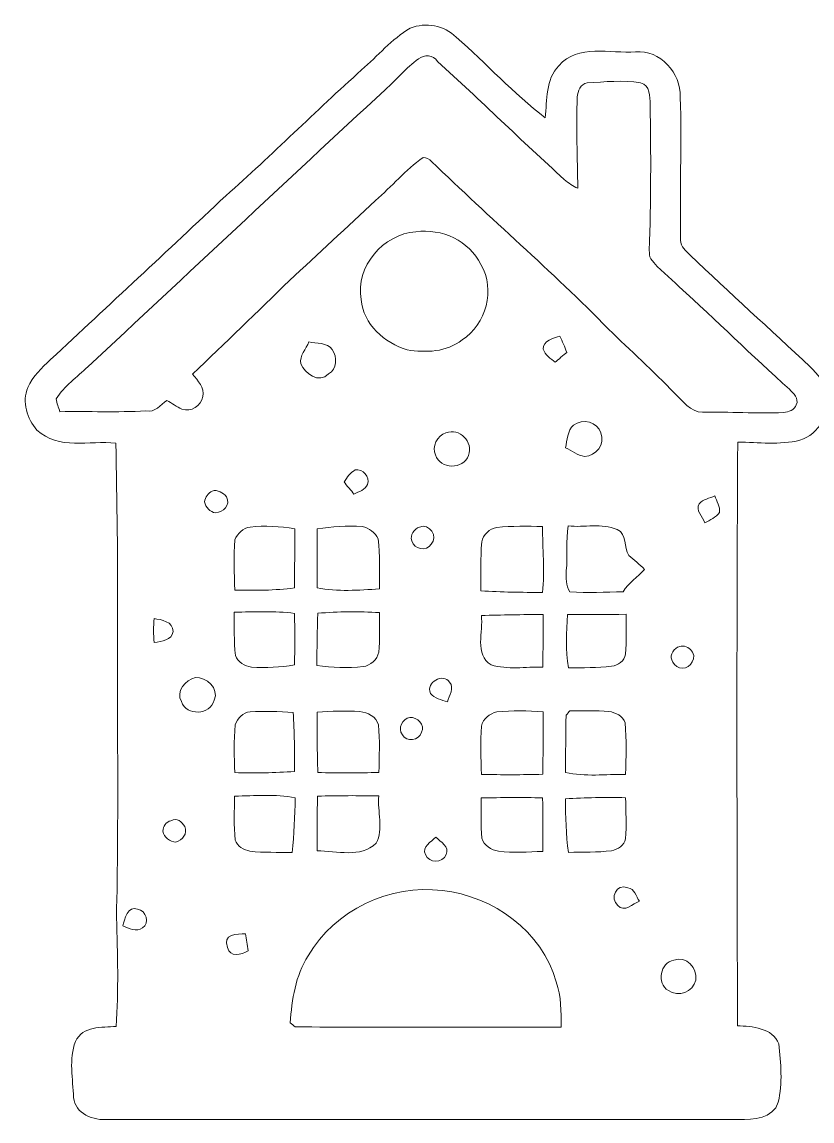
# Model space of a CAD drawing. Header units: centimetres. Extents: x -12.6 to 12.6, y -16.1 to 16.2.
# Drawn here: x -12.63 to 2.17, y -4.44 to 16.15 of the extents above; entities that cross this region are included whole.
import ezdxf

# ---------------------------------------------------------------- set-up
doc = ezdxf.new("R2010")
doc.units = ezdxf.units.CM
doc.header["$MEASUREMENT"] = 0
doc.layers.add('Layer 1', color=7, linetype='Continuous')

msp = doc.modelspace()

# ---------------------------------------------------------------- linework, layer by layer
at = {"layer": 'Layer 1', "color": 49, "lineweight": 9}
for points, knots in [([(-5.35979, 16.03448), (-5.06769, 16.15054), (-4.7195, 16.09234), (-4.49654, 15.86515), (-4.49654, 15.86515), (-3.93104, 15.37337), (-3.42657, 14.80928), (-2.82755, 14.35702), (-2.82755, 14.35702), (-2.79439, 14.68687), (-2.82508, 15.0721), (-2.57355, 15.33104), (-2.57355, 15.33104), (-2.22501, 15.74591), (-1.60482, 15.55188), (-1.1381, 15.59174), (-1.1381, 15.59174), (-0.67631, 15.63478), (-0.28155, 15.18852), (-0.29919, 14.74331), (-0.29919, 14.74331), (-0.27026, 13.84937), (-0.31225, 12.95438), (-0.29214, 12.06009), (-0.29214, 12.06009), (-0.29602, 11.93873), (-0.1916, 11.85971), (-0.11469, 11.7821), (-0.11469, 11.7821), (0.6258, 11.07548), (1.38639, 10.38967), (2.13463, 9.69118), (2.13463, 9.69118), (2.26904, 9.54901), (2.42215, 9.39309), (2.44472, 9.18953), (2.44472, 9.18953), (2.52445, 8.82335), (2.3015, 8.42646), (1.94202, 8.31323), (1.94202, 8.31323), (1.55925, 8.22116), (1.16626, 8.27478), (0.7782, 8.27901), (0.7782, 8.27901), (0.75386, 4.63375), (0.76338, 0.98815), (0.77326, -2.65676), (0.77326, -2.65676), (1.04137, -2.67228), (1.43472, -2.69344), (1.54514, -2.9993), (1.54514, -2.9993), (1.59065, -3.35702), (1.6164, -3.7359), (1.53738, -4.09115), (1.53738, -4.09115), (1.43966, -4.39912), (1.06818, -4.42452), (0.80184, -4.41218), (0.80184, -4.41218), (-3.13835, -4.41358), (-7.07852, -4.41112), (-11.0187, -4.41358), (-11.0187, -4.41358), (-11.28751, -4.44321), (-11.63888, -4.30493), (-11.66463, -4.0019), (-11.66463, -4.0019), (-11.67698, -3.65935), (-11.75883, -3.28223), (-11.629, -2.95415), (-11.629, -2.95415), (-11.49354, -2.65464), (-11.13653, -2.68992), (-10.86736, -2.67228), (-10.86736, -2.67228), (-10.82185, -1.99423), (-10.83702, -1.31407), (-10.86242, -0.63568), (-10.86242, -0.63568), (-10.81656, 1.23263), (-10.85183, 3.10235), (-10.8409, 4.97137), (-10.8409, 4.97137), (-10.83596, 6.0678), (-10.85289, 7.16424), (-10.87194, 8.26031), (-10.87194, 8.26031), (-11.36654, 8.31253), (-11.9518, 8.12344), (-12.3522, 8.50479), (-12.3522, 8.50479), (-12.54058, 8.71399), (-12.6316, 9.03255), (-12.52506, 9.30029), (-12.52506, 9.30029), (-12.43122, 9.5095), (-12.26153, 9.67072), (-12.09573, 9.82453), (-12.09573, 9.82453), (-11.00247, 10.84759), (-9.90321, 11.86465), (-8.8149, 12.89299), (-8.8149, 12.89299), (-7.94636, 13.65782), (-7.13215, 14.48155), (-6.26855, 15.25167), (-6.26855, 15.25167), (-5.9701, 15.51695), (-5.7041, 15.82564), (-5.35979, 16.03448), (-5.35979, 16.03448), (-5.35979, 16.03448), (-5.35979, 16.03448), (-5.35979, 16.03448)], [0, 0, 0, 0, 0.03333333, 0.03333333, 0.03333333, 0.03333333, 0.06666667, 0.06666667, 0.06666667, 0.06666667, 0.1, 0.1, 0.1, 0.1, 0.13333333, 0.13333333, 0.13333333, 0.13333333, 0.16666667, 0.16666667, 0.16666667, 0.16666667, 0.2, 0.2, 0.2, 0.2, 0.23333333, 0.23333333, 0.23333333, 0.23333333, 0.26666667, 0.26666667, 0.26666667, 0.26666667, 0.3, 0.3, 0.3, 0.3, 0.33333333, 0.33333333, 0.33333333, 0.33333333, 0.36666667, 0.36666667, 0.36666667, 0.36666667, 0.4, 0.4, 0.4, 0.4, 0.43333333, 0.43333333, 0.43333333, 0.43333333, 0.46666667, 0.46666667, 0.46666667, 0.46666667, 0.5, 0.5, 0.5, 0.5, 0.53333333, 0.53333333, 0.53333333, 0.53333333, 0.56666667, 0.56666667, 0.56666667, 0.56666667, 0.6, 0.6, 0.6, 0.6, 0.63333333, 0.63333333, 0.63333333, 0.63333333, 0.66666667, 0.66666667, 0.66666667, 0.66666667, 0.7, 0.7, 0.7, 0.7, 0.73333333, 0.73333333, 0.73333333, 0.73333333, 0.76666667, 0.76666667, 0.76666667, 0.76666667, 0.8, 0.8, 0.8, 0.8, 0.83333333, 0.83333333, 0.83333333, 0.83333333, 0.86666667, 0.86666667, 0.86666667, 0.86666667, 0.9, 0.9, 0.9, 0.9, 0.93333333, 0.93333333, 0.93333333, 0.93333333, 1, 1, 1, 1]), ([(-5.20492, 15.45804), (-5.43599, 15.29294), (-5.61626, 15.06893), (-5.82687, 14.88019), (-5.82687, 14.88019), (-7.692, 13.15934), (-9.53985, 11.41944), (-11.39723, 9.69048), (-11.39723, 9.69048), (-11.60043, 9.4975), (-11.83855, 9.32994), (-11.9899, 9.09005), (-11.9899, 9.09005), (-11.98178, 9.00574), (-11.94756, 8.92707), (-11.92005, 8.84768), (-11.92005, 8.84768), (-11.38418, 8.85686), (-10.84795, 8.83393), (-10.31244, 8.86145), (-10.31244, 8.86145), (-10.13958, 8.82581), (-10.03798, 8.97751), (-9.91486, 9.06042), (-9.91486, 9.06042), (-9.82277, 9.00432), (-9.73459, 8.94047), (-9.63616, 8.89567), (-9.63616, 8.89567), (-9.46118, 8.83393), (-9.27527, 8.95705), (-9.24563, 9.13027), (-9.24563, 9.13027), (-9.20612, 9.29713), (-9.33806, 9.4333), (-9.43437, 9.55148), (-9.43437, 9.55148), (-8.82795, 10.13604), (-8.2194, 10.71882), (-7.61898, 11.30937), (-7.61898, 11.30937), (-7.08311, 11.80855), (-6.54089, 12.30103), (-6.00784, 12.80304), (-6.00784, 12.80304), (-5.70939, 13.07044), (-5.44305, 13.37454), (-5.11849, 13.61195), (-5.11849, 13.61195), (-5.0557, 13.61619), (-5.00348, 13.57527), (-4.95798, 13.53681), (-4.95798, 13.53681), (-3.86648, 12.4753), (-2.70796, 11.484), (-1.64257, 10.39497), (-1.64257, 10.39497), (-1.23088, 9.99528), (-0.80402, 9.61145), (-0.40891, 9.19447), (-0.40891, 9.19447), (-0.25298, 9.05795), (-0.11398, 8.83993), (0.11745, 8.83675), (0.11745, 8.83675), (0.62263, 8.85228), (1.12816, 8.80676), (1.63298, 8.83393), (1.63298, 8.83393), (1.73141, 8.83781), (1.83971, 8.87874), (1.87499, 8.97962), (1.87499, 8.97962), (1.92932, 9.09252), (1.81643, 9.19447), (1.74587, 9.26714), (1.74587, 9.26714), (1.04772, 9.89756), (0.37533, 10.55514), (-0.3193, 11.18908), (-0.3193, 11.18908), (-0.49675, 11.3637), (-0.70206, 11.51187), (-0.84953, 11.71401), (-0.84953, 11.71401), (-0.88128, 11.76022), (-0.8774, 11.81843), (-0.87881, 11.87135), (-0.87881, 11.87135), (-0.84917, 12.78116), (-0.84706, 13.69204), (-0.86328, 14.6022), (-0.86328, 14.6022), (-0.86822, 14.74367), (-0.86364, 14.97121), (-1.04426, 15.01107), (-1.04426, 15.01107), (-1.37305, 15.06364), (-1.71313, 15.03083), (-2.04297, 15.0079), (-2.04297, 15.0079), (-2.16786, 14.98955), (-2.2236, 14.85585), (-2.22783, 14.74331), (-2.22783, 14.74331), (-2.25358, 14.17428), (-2.22571, 13.60419), (-2.21901, 13.03481), (-2.21901, 13.03481), (-2.30931, 13.07926), (-2.3975, 13.13006), (-2.47125, 13.1992), (-2.47125, 13.1992), (-3.27205, 13.92628), (-4.04675, 14.68228), (-4.84438, 15.41253), (-4.84438, 15.41253), (-4.92764, 15.54377), (-5.09237, 15.54094), (-5.20492, 15.45804), (-5.20492, 15.45804), (-5.20492, 15.45804), (-5.20492, 15.45804), (-5.20492, 15.45804)], [0, 0, 0, 0, 0.03125, 0.03125, 0.03125, 0.03125, 0.0625, 0.0625, 0.0625, 0.0625, 0.09375, 0.09375, 0.09375, 0.09375, 0.125, 0.125, 0.125, 0.125, 0.15625, 0.15625, 0.15625, 0.15625, 0.1875, 0.1875, 0.1875, 0.1875, 0.21875, 0.21875, 0.21875, 0.21875, 0.25, 0.25, 0.25, 0.25, 0.28125, 0.28125, 0.28125, 0.28125, 0.3125, 0.3125, 0.3125, 0.3125, 0.34375, 0.34375, 0.34375, 0.34375, 0.375, 0.375, 0.375, 0.375, 0.40625, 0.40625, 0.40625, 0.40625, 0.4375, 0.4375, 0.4375, 0.4375, 0.46875, 0.46875, 0.46875, 0.46875, 0.5, 0.5, 0.5, 0.5, 0.53125, 0.53125, 0.53125, 0.53125, 0.5625, 0.5625, 0.5625, 0.5625, 0.59375, 0.59375, 0.59375, 0.59375, 0.625, 0.625, 0.625, 0.625, 0.65625, 0.65625, 0.65625, 0.65625, 0.6875, 0.6875, 0.6875, 0.6875, 0.71875, 0.71875, 0.71875, 0.71875, 0.75, 0.75, 0.75, 0.75, 0.78125, 0.78125, 0.78125, 0.78125, 0.8125, 0.8125, 0.8125, 0.8125, 0.84375, 0.84375, 0.84375, 0.84375, 0.875, 0.875, 0.875, 0.875, 0.90625, 0.90625, 0.90625, 0.90625, 0.9375, 0.9375, 0.9375, 0.9375, 1, 1, 1, 1]), ([(-5.25149, 12.2206), (-5.8632, 12.17474), (-6.39096, 11.56831), (-6.27419, 10.94884), (-6.27419, 10.94884), (-6.24385, 10.48458), (-5.83463, 10.13392), (-5.41447, 10.00657), (-5.41447, 10.00657), (-5.06663, 9.95365), (-4.67364, 9.96), (-4.38648, 10.19424), (-4.38648, 10.19424), (-3.93598, 10.48705), (-3.75712, 11.1344), (-4.03264, 11.60394), (-4.03264, 11.60394), (-4.24712, 12.05021), (-4.771, 12.28692), (-5.25149, 12.2206), (-5.25149, 12.2206), (-5.25149, 12.2206), (-5.25149, 12.2206), (-5.25149, 12.2206)], [0, 0, 0, 0, 0.14285714, 0.14285714, 0.14285714, 0.14285714, 0.28571429, 0.28571429, 0.28571429, 0.28571429, 0.42857143, 0.42857143, 0.42857143, 0.42857143, 0.57142857, 0.57142857, 0.57142857, 0.57142857, 0.71428571, 0.71428571, 0.71428571, 0.71428571, 1, 1, 1, 1]), ([(-7.25526, 10.15932), (-7.30995, 10.02631), (-7.43518, 9.89862), (-7.40978, 9.7448), (-7.40978, 9.7448), (-7.33499, 9.55924), (-7.06371, 9.37086), (-6.88979, 9.55676), (-6.88979, 9.55676), (-6.72716, 9.63685), (-6.72151, 9.87991), (-6.82135, 10.01327), (-6.82135, 10.01327), (-6.91413, 10.15367), (-7.11874, 10.11734), (-7.25526, 10.15932), (-7.25526, 10.15932), (-7.25526, 10.15932), (-7.25526, 10.15932), (-7.25526, 10.15932)], [0, 0, 0, 0, 0.16666667, 0.16666667, 0.16666667, 0.16666667, 0.33333333, 0.33333333, 0.33333333, 0.33333333, 0.5, 0.5, 0.5, 0.5, 0.66666667, 0.66666667, 0.66666667, 0.66666667, 1, 1, 1, 1]), ([(-2.86636, 10.01891), (-2.83249, 9.90779), (-2.72736, 9.84429), (-2.64199, 9.77514), (-2.64199, 9.77514), (-2.58801, 9.82135), (-2.48006, 9.91343), (-2.42609, 9.95965), (-2.42609, 9.95965), (-2.46348, 10.06372), (-2.50758, 10.16496), (-2.55556, 10.26444), (-2.55556, 10.26444), (-2.6681, 10.22211), (-2.87694, 10.18401), (-2.86636, 10.01891), (-2.86636, 10.01891), (-2.86636, 10.01891), (-2.86636, 10.01891), (-2.86636, 10.01891)], [0, 0, 0, 0, 0.16666667, 0.16666667, 0.16666667, 0.16666667, 0.33333333, 0.33333333, 0.33333333, 0.33333333, 0.5, 0.5, 0.5, 0.5, 0.66666667, 0.66666667, 0.66666667, 0.66666667, 1, 1, 1, 1]), ([(-2.29697, 8.59721), (-2.42008, 8.49456), (-2.41268, 8.31112), (-2.45008, 8.17142), (-2.45008, 8.17142), (-2.33225, 8.11638), (-2.22324, 8.02889), (-2.09166, 8.00949), (-2.09166, 8.00949), (-1.88175, 8.02113), (-1.69619, 8.23421), (-1.78756, 8.4494), (-1.78756, 8.4494), (-1.84189, 8.66248), (-2.13434, 8.72174), (-2.29697, 8.59721), (-2.29697, 8.59721), (-2.29697, 8.59721), (-2.29697, 8.59721), (-2.29697, 8.59721)], [0, 0, 0, 0, 0.16666667, 0.16666667, 0.16666667, 0.16666667, 0.33333333, 0.33333333, 0.33333333, 0.33333333, 0.5, 0.5, 0.5, 0.5, 0.66666667, 0.66666667, 0.66666667, 0.66666667, 1, 1, 1, 1]), ([(-4.68881, 8.45187), (-4.84438, 8.40425), (-4.96856, 8.18941), (-4.88213, 8.03912), (-4.88213, 8.03912), (-4.80593, 7.75972), (-4.3579, 7.76537), (-4.26652, 8.02889), (-4.26652, 8.02889), (-4.17092, 8.28006), (-4.43163, 8.55524), (-4.68881, 8.45187), (-4.68881, 8.45187), (-4.68881, 8.45187), (-4.68881, 8.45187), (-4.68881, 8.45187)], [0, 0, 0, 0, 0.2, 0.2, 0.2, 0.2, 0.4, 0.4, 0.4, 0.4, 0.6, 0.6, 0.6, 0.6, 1, 1, 1, 1]), ([(-6.59839, 7.53042), (-6.55183, 7.47397), (-6.45869, 7.36109), (-6.41177, 7.30499), (-6.41177, 7.30499), (-6.3197, 7.3505), (-6.1987, 7.38014), (-6.15742, 7.48632), (-6.15742, 7.48632), (-6.1098, 7.62532), (-6.24597, 7.78265), (-6.39061, 7.7562), (-6.39061, 7.7562), (-6.48409, 7.70787), (-6.53807, 7.61226), (-6.59839, 7.53042), (-6.59839, 7.53042), (-6.59839, 7.53042), (-6.59839, 7.53042), (-6.59839, 7.53042)], [0, 0, 0, 0, 0.16666667, 0.16666667, 0.16666667, 0.16666667, 0.33333333, 0.33333333, 0.33333333, 0.33333333, 0.5, 0.5, 0.5, 0.5, 0.66666667, 0.66666667, 0.66666667, 0.66666667, 1, 1, 1, 1]), ([(-9.06606, 7.36109), (-9.14933, 7.32934), (-9.19484, 7.24114), (-9.21071, 7.15824), (-9.21071, 7.15824), (-9.19378, 7.05523), (-9.10523, 6.97056), (-9.00363, 6.9508), (-9.00363, 6.9508), (-8.86675, 6.97056), (-8.71893, 7.0905), (-8.79973, 7.25349), (-8.79973, 7.25349), (-8.86146, 7.33004), (-8.96553, 7.3946), (-9.06606, 7.36109), (-9.06606, 7.36109), (-9.06606, 7.36109), (-9.06606, 7.36109), (-9.06606, 7.36109)], [0, 0, 0, 0, 0.16666667, 0.16666667, 0.16666667, 0.16666667, 0.33333333, 0.33333333, 0.33333333, 0.33333333, 0.5, 0.5, 0.5, 0.5, 0.66666667, 0.66666667, 0.66666667, 0.66666667, 1, 1, 1, 1]), ([(0.05642, 7.12472), (-0.02685, 7.00231), (0.12909, 6.87954), (0.16084, 6.76489), (0.16084, 6.76489), (0.2575, 6.82063), (0.36827, 6.86614), (0.4353, 6.95962), (0.4353, 6.95962), (0.45576, 7.06934), (0.38133, 7.16988), (0.34569, 7.26901), (0.34569, 7.26901), (0.25891, 7.21574), (0.11991, 7.21856), (0.05642, 7.12472), (0.05642, 7.12472), (0.05642, 7.12472), (0.05642, 7.12472), (0.05642, 7.12472)], [0, 0, 0, 0, 0.16666667, 0.16666667, 0.16666667, 0.16666667, 0.33333333, 0.33333333, 0.33333333, 0.33333333, 0.5, 0.5, 0.5, 0.5, 0.66666667, 0.66666667, 0.66666667, 0.66666667, 1, 1, 1, 1]), ([(-8.3577, 6.68552), (-8.48716, 6.66823), (-8.59335, 6.56381), (-8.6445, 6.44845), (-8.6445, 6.44845), (-8.6706, 6.13518), (-8.65225, 5.8198), (-8.6438, 5.50547), (-8.6438, 5.50547), (-8.27021, 5.49807), (-7.89485, 5.49665), (-7.52373, 5.54675), (-7.52373, 5.54675), (-7.52302, 5.91611), (-7.52302, 6.28547), (-7.52267, 6.65482), (-7.52267, 6.65482), (-7.79819, 6.69998), (-8.08006, 6.71691), (-8.3577, 6.68552), (-8.3577, 6.68552), (-8.3577, 6.68552), (-8.3577, 6.68552), (-8.3577, 6.68552)], [0, 0, 0, 0, 0.14285714, 0.14285714, 0.14285714, 0.14285714, 0.28571429, 0.28571429, 0.28571429, 0.28571429, 0.42857143, 0.42857143, 0.42857143, 0.42857143, 0.57142857, 0.57142857, 0.57142857, 0.57142857, 0.71428571, 0.71428571, 0.71428571, 0.71428571, 1, 1, 1, 1]), ([(-7.10322, 6.65306), (-7.10322, 6.28547), (-7.10286, 5.91787), (-7.10357, 5.54992), (-7.10357, 5.54992), (-6.71975, 5.47126), (-6.32287, 5.50477), (-5.93446, 5.52629), (-5.93446, 5.52629), (-5.93835, 5.83956), (-5.9193, 6.15529), (-5.96163, 6.46609), (-5.96163, 6.46609), (-6.01066, 6.58533), (-6.13343, 6.66964), (-6.25796, 6.69504), (-6.25796, 6.69504), (-6.54018, 6.71585), (-6.82346, 6.69292), (-7.10322, 6.65306), (-7.10322, 6.65306), (-7.10322, 6.65306), (-7.10322, 6.65306), (-7.10322, 6.65306)], [0, 0, 0, 0, 0.14285714, 0.14285714, 0.14285714, 0.14285714, 0.28571429, 0.28571429, 0.28571429, 0.28571429, 0.42857143, 0.42857143, 0.42857143, 0.42857143, 0.57142857, 0.57142857, 0.57142857, 0.57142857, 0.71428571, 0.71428571, 0.71428571, 0.71428571, 1, 1, 1, 1]), ([(-5.1834, 6.68728), (-5.28112, 6.64671), (-5.37037, 6.53947), (-5.32839, 6.42869), (-5.32839, 6.42869), (-5.28853, 6.2703), (-5.05392, 6.21879), (-4.96644, 6.36555), (-4.96644, 6.36555), (-4.82321, 6.50454), (-5.0049, 6.76172), (-5.1834, 6.68728), (-5.1834, 6.68728), (-5.1834, 6.68728), (-5.1834, 6.68728), (-5.1834, 6.68728)], [0, 0, 0, 0, 0.2, 0.2, 0.2, 0.2, 0.4, 0.4, 0.4, 0.4, 0.6, 0.6, 0.6, 0.6, 1, 1, 1, 1]), ([(-3.7349, 6.67952), (-3.87071, 6.65482), (-3.99736, 6.54864), (-4.01712, 6.40717), (-4.01712, 6.40717), (-4.04569, 6.10308), (-4.03405, 5.79652), (-4.03511, 5.49136), (-4.03511, 5.49136), (-3.64988, 5.46702), (-3.26358, 5.46244), (-2.87729, 5.46067), (-2.87729, 5.46067), (-2.83955, 5.8706), (-2.87941, 6.2837), (-2.8787, 6.69434), (-2.8787, 6.69434), (-3.1641, 6.70351), (-3.45091, 6.70915), (-3.7349, 6.67952), (-3.7349, 6.67952), (-3.7349, 6.67952), (-3.7349, 6.67952), (-3.7349, 6.67952)], [0, 0, 0, 0, 0.14285714, 0.14285714, 0.14285714, 0.14285714, 0.28571429, 0.28571429, 0.28571429, 0.28571429, 0.42857143, 0.42857143, 0.42857143, 0.42857143, 0.57142857, 0.57142857, 0.57142857, 0.57142857, 0.71428571, 0.71428571, 0.71428571, 0.71428571, 1, 1, 1, 1]), ([(-2.40175, 6.70739), (-2.44338, 6.42975), (-2.40386, 6.14718), (-2.4342, 5.86813), (-2.4342, 5.86813), (-2.43315, 5.7369), (-2.45325, 5.58661), (-2.36788, 5.47514), (-2.36788, 5.47514), (-2.03803, 5.43562), (-1.70254, 5.47372), (-1.37093, 5.47443), (-1.37093, 5.47443), (-1.2651, 5.63918), (-1.1, 5.74819), (-0.96912, 5.89036), (-0.96912, 5.89036), (-1.05766, 5.98878), (-1.16526, 6.06604), (-1.26191, 6.15459), (-1.26191, 6.15459), (-1.36211, 6.30487), (-1.28909, 6.55534), (-1.48276, 6.6393), (-1.48276, 6.6393), (-1.76781, 6.76771), (-2.10083, 6.67387), (-2.40175, 6.70739), (-2.40175, 6.70739), (-2.40175, 6.70739), (-2.40175, 6.70739), (-2.40175, 6.70739)], [0, 0, 0, 0, 0.11111111, 0.11111111, 0.11111111, 0.11111111, 0.22222222, 0.22222222, 0.22222222, 0.22222222, 0.33333333, 0.33333333, 0.33333333, 0.33333333, 0.44444444, 0.44444444, 0.44444444, 0.44444444, 0.55555556, 0.55555556, 0.55555556, 0.55555556, 0.66666667, 0.66666667, 0.66666667, 0.66666667, 0.77777778, 0.77777778, 0.77777778, 0.77777778, 1, 1, 1, 1]), ([(-10.15757, 4.96996), (-10.17027, 4.82144), (-10.16886, 4.67185), (-10.15474, 4.52334), (-10.15474, 4.52334), (-10.02104, 4.54732), (-9.82031, 4.55968), (-9.79985, 4.73183), (-9.79985, 4.73183), (-9.79844, 4.91174), (-10.02245, 4.95585), (-10.15757, 4.96996), (-10.15757, 4.96996), (-10.15757, 4.96996), (-10.15757, 4.96996), (-10.15757, 4.96996)], [0, 0, 0, 0, 0.2, 0.2, 0.2, 0.2, 0.4, 0.4, 0.4, 0.4, 0.6, 0.6, 0.6, 0.6, 1, 1, 1, 1]), ([(-8.65685, 5.0899), (-8.65579, 4.82038), (-8.66214, 4.55015), (-8.63391, 4.28134), (-8.63391, 4.28134), (-8.58735, 4.15751), (-8.45823, 4.07955), (-8.33124, 4.06191), (-8.33124, 4.06191), (-8.06171, 4.03968), (-7.79008, 4.06191), (-7.52338, 4.10318), (-7.52338, 4.10318), (-7.52267, 4.42562), (-7.52232, 4.74735), (-7.52373, 5.06944), (-7.52373, 5.06944), (-7.89979, 5.11283), (-8.27938, 5.10296), (-8.65685, 5.0899), (-8.65685, 5.0899), (-8.65685, 5.0899), (-8.65685, 5.0899), (-8.65685, 5.0899)], [0, 0, 0, 0, 0.14285714, 0.14285714, 0.14285714, 0.14285714, 0.28571429, 0.28571429, 0.28571429, 0.28571429, 0.42857143, 0.42857143, 0.42857143, 0.42857143, 0.57142857, 0.57142857, 0.57142857, 0.57142857, 0.71428571, 0.71428571, 0.71428571, 0.71428571, 1, 1, 1, 1]), ([(-7.09016, 5.07085), (-7.10216, 4.74559), (-7.10533, 4.41998), (-7.10639, 4.09401), (-7.10639, 4.09401), (-6.82064, 4.05097), (-6.52819, 4.03651), (-6.24103, 4.07179), (-6.24103, 4.07179), (-6.10203, 4.08978), (-5.97821, 4.20371), (-5.94575, 4.33919), (-5.94575, 4.33919), (-5.92635, 4.58683), (-5.93482, 4.83589), (-5.93341, 5.08391), (-5.93341, 5.08391), (-6.31899, 5.10684), (-6.70564, 5.10225), (-7.09016, 5.07085), (-7.09016, 5.07085), (-7.09016, 5.07085), (-7.09016, 5.07085), (-7.09016, 5.07085)], [0, 0, 0, 0, 0.14285714, 0.14285714, 0.14285714, 0.14285714, 0.28571429, 0.28571429, 0.28571429, 0.28571429, 0.42857143, 0.42857143, 0.42857143, 0.42857143, 0.57142857, 0.57142857, 0.57142857, 0.57142857, 0.71428571, 0.71428571, 0.71428571, 0.71428571, 1, 1, 1, 1]), ([(-4.02594, 5.03028), (-3.98607, 4.72865), (-4.16176, 4.30074), (-3.84426, 4.10212), (-3.84426, 4.10212), (-3.52993, 4.01181), (-3.19797, 4.06755), (-2.87623, 4.06297), (-2.87623, 4.06297), (-2.86812, 4.39211), (-2.86812, 4.72159), (-2.87024, 5.05039), (-2.87024, 5.05039), (-3.25547, 5.04581), (-3.64106, 5.0391), (-4.02594, 5.03028), (-4.02594, 5.03028), (-4.02594, 5.03028), (-4.02594, 5.03028), (-4.02594, 5.03028)], [0, 0, 0, 0, 0.16666667, 0.16666667, 0.16666667, 0.16666667, 0.33333333, 0.33333333, 0.33333333, 0.33333333, 0.5, 0.5, 0.5, 0.5, 0.66666667, 0.66666667, 0.66666667, 0.66666667, 1, 1, 1, 1]), ([(-2.4095, 5.05004), (-2.43526, 4.71772), (-2.44796, 4.37835), (-2.39574, 4.04815), (-2.39574, 4.04815), (-2.12552, 4.05274), (-1.85424, 4.04639), (-1.58542, 4.07814), (-1.58542, 4.07814), (-1.46548, 4.09542), (-1.342, 4.17585), (-1.32436, 4.30391), (-1.32436, 4.30391), (-1.30496, 4.55333), (-1.31378, 4.80345), (-1.31308, 5.05286), (-1.31308, 5.05286), (-1.67855, 5.04545), (-2.04438, 5.04898), (-2.4095, 5.05004), (-2.4095, 5.05004), (-2.4095, 5.05004), (-2.4095, 5.05004), (-2.4095, 5.05004)], [0, 0, 0, 0, 0.14285714, 0.14285714, 0.14285714, 0.14285714, 0.28571429, 0.28571429, 0.28571429, 0.28571429, 0.42857143, 0.42857143, 0.42857143, 0.42857143, 0.57142857, 0.57142857, 0.57142857, 0.57142857, 0.71428571, 0.71428571, 0.71428571, 0.71428571, 1, 1, 1, 1]), ([(-0.34999, 4.43444), (-0.44877, 4.38258), (-0.50945, 4.25735), (-0.43748, 4.15786), (-0.43748, 4.15786), (-0.38068, 4.00687), (-0.13515, 4.00476), (-0.078, 4.15822), (-0.078, 4.15822), (0.03702, 4.31802), (-0.18031, 4.5244), (-0.34999, 4.43444), (-0.34999, 4.43444), (-0.34999, 4.43444), (-0.34999, 4.43444), (-0.34999, 4.43444)], [0, 0, 0, 0, 0.2, 0.2, 0.2, 0.2, 0.4, 0.4, 0.4, 0.4, 0.6, 0.6, 0.6, 0.6, 1, 1, 1, 1]), ([(-4.97985, 3.56978), (-4.904, 3.47101), (-4.771, 3.44949), (-4.66057, 3.41244), (-4.66057, 3.41244), (-4.62778, 3.52851), (-4.52618, 3.66891), (-4.62071, 3.7811), (-4.62071, 3.7811), (-4.73714, 3.95713), (-5.07404, 3.77863), (-4.97985, 3.56978), (-4.97985, 3.56978), (-4.97985, 3.56978), (-4.97985, 3.56978), (-4.97985, 3.56978)], [0, 0, 0, 0, 0.2, 0.2, 0.2, 0.2, 0.4, 0.4, 0.4, 0.4, 0.6, 0.6, 0.6, 0.6, 1, 1, 1, 1]), ([(-9.38357, 3.86823), (-9.56737, 3.82555), (-9.75752, 3.60682), (-9.64357, 3.41738), (-9.64357, 3.41738), (-9.55254, 3.13304), (-9.10558, 3.16867), (-9.02903, 3.44278), (-9.02903, 3.44278), (-8.93484, 3.66821), (-9.18073, 3.87564), (-9.38357, 3.86823), (-9.38357, 3.86823), (-9.38357, 3.86823), (-9.38357, 3.86823), (-9.38357, 3.86823)], [0, 0, 0, 0, 0.2, 0.2, 0.2, 0.2, 0.4, 0.4, 0.4, 0.4, 0.6, 0.6, 0.6, 0.6, 1, 1, 1, 1]), ([(-8.3577, 3.22512), (-8.48962, 3.21595), (-8.59476, 3.10094), (-8.63745, 2.98241), (-8.63745, 2.98241), (-8.66708, 2.68396), (-8.65225, 2.38374), (-8.64521, 2.08424), (-8.64521, 2.08424), (-8.27125, 2.07471), (-7.89697, 2.08212), (-7.52338, 2.10434), (-7.52338, 2.10434), (-7.52338, 2.47441), (-7.52796, 2.84482), (-7.5523, 3.21383), (-7.5523, 3.21383), (-7.82041, 3.22759), (-8.08958, 3.24135), (-8.3577, 3.22512), (-8.3577, 3.22512), (-8.3577, 3.22512), (-8.3577, 3.22512), (-8.3577, 3.22512)], [0, 0, 0, 0, 0.14285714, 0.14285714, 0.14285714, 0.14285714, 0.28571429, 0.28571429, 0.28571429, 0.28571429, 0.42857143, 0.42857143, 0.42857143, 0.42857143, 0.57142857, 0.57142857, 0.57142857, 0.57142857, 0.71428571, 0.71428571, 0.71428571, 0.71428571, 1, 1, 1, 1]), ([(-7.10216, 3.21771), (-7.10251, 2.84094), (-7.1011, 2.46382), (-7.09016, 2.08671), (-7.09016, 2.08671), (-6.70881, 2.07824), (-6.32711, 2.07894), (-5.9454, 2.08847), (-5.9454, 2.08847), (-5.93905, 2.38621), (-5.92423, 2.68537), (-5.95493, 2.9817), (-5.95493, 2.9817), (-5.99232, 3.13551), (-6.15636, 3.21348), (-6.30135, 3.229), (-6.30135, 3.229), (-6.56805, 3.25122), (-6.83581, 3.23429), (-7.10216, 3.21771), (-7.10216, 3.21771), (-7.10216, 3.21771), (-7.10216, 3.21771), (-7.10216, 3.21771)], [0, 0, 0, 0, 0.14285714, 0.14285714, 0.14285714, 0.14285714, 0.28571429, 0.28571429, 0.28571429, 0.28571429, 0.42857143, 0.42857143, 0.42857143, 0.42857143, 0.57142857, 0.57142857, 0.57142857, 0.57142857, 0.71428571, 0.71428571, 0.71428571, 0.71428571, 1, 1, 1, 1]), ([(-5.36614, 3.1207), (-5.49914, 3.08859), (-5.60285, 2.91362), (-5.50408, 2.79508), (-5.50408, 2.79508), (-5.42999, 2.65044), (-5.18834, 2.68502), (-5.14601, 2.84165), (-5.14601, 2.84165), (-5.06663, 2.98382), (-5.23067, 3.12422), (-5.36614, 3.1207), (-5.36614, 3.1207), (-5.36614, 3.1207), (-5.36614, 3.1207), (-5.36614, 3.1207)], [0, 0, 0, 0, 0.2, 0.2, 0.2, 0.2, 0.4, 0.4, 0.4, 0.4, 0.6, 0.6, 0.6, 0.6, 1, 1, 1, 1]), ([(-3.7349, 3.22335), (-3.86683, 3.19478), (-3.99913, 3.0953), (-4.02241, 2.9563), (-4.02241, 2.9563), (-4.04499, 2.65538), (-4.03193, 2.35305), (-4.02311, 2.05143), (-4.02311, 2.05143), (-3.64106, 2.04296), (-3.25865, 2.04367), (-2.87623, 2.05354), (-2.87623, 2.05354), (-2.86706, 2.44301), (-2.86741, 2.83248), (-2.86812, 3.22159), (-2.86812, 3.22159), (-3.15599, 3.24946), (-3.44738, 3.25299), (-3.7349, 3.22335), (-3.7349, 3.22335), (-3.7349, 3.22335), (-3.7349, 3.22335), (-3.7349, 3.22335)], [0, 0, 0, 0, 0.14285714, 0.14285714, 0.14285714, 0.14285714, 0.28571429, 0.28571429, 0.28571429, 0.28571429, 0.42857143, 0.42857143, 0.42857143, 0.42857143, 0.57142857, 0.57142857, 0.57142857, 0.57142857, 0.71428571, 0.71428571, 0.71428571, 0.71428571, 1, 1, 1, 1]), ([(-2.36576, 3.24382), (-2.39011, 3.217), (-2.41479, 3.18984), (-2.43879, 3.16268), (-2.43879, 3.16268), (-2.44514, 2.80355), (-2.4476, 2.44407), (-2.44936, 2.08459), (-2.44936, 2.08459), (-2.07931, 2.0098), (-1.6976, 2.05213), (-1.3226, 2.05249), (-1.3226, 2.05249), (-1.31484, 2.37422), (-1.30179, 2.69701), (-1.33248, 3.01769), (-1.33248, 3.01769), (-1.36952, 3.14821), (-1.51416, 3.21101), (-1.63693, 3.23253), (-1.63693, 3.23253), (-1.87964, 3.25158), (-2.12305, 3.24452), (-2.36576, 3.24382), (-2.36576, 3.24382), (-2.36576, 3.24382), (-2.36576, 3.24382), (-2.36576, 3.24382)], [0, 0, 0, 0, 0.125, 0.125, 0.125, 0.125, 0.25, 0.25, 0.25, 0.25, 0.375, 0.375, 0.375, 0.375, 0.5, 0.5, 0.5, 0.5, 0.625, 0.625, 0.625, 0.625, 0.75, 0.75, 0.75, 0.75, 1, 1, 1, 1]), ([(-8.64803, 1.64644), (-8.65579, 1.37162), (-8.6632, 1.0961), (-8.6371, 0.822), (-8.6371, 0.822), (-8.60499, 0.69994), (-8.47305, 0.63996), (-8.36052, 0.61209), (-8.36052, 0.61209), (-8.09946, 0.58211), (-7.83488, 0.59587), (-7.57206, 0.58881), (-7.57206, 0.58881), (-7.52831, 0.92818), (-7.52302, 1.27108), (-7.51279, 1.61257), (-7.51279, 1.61257), (-7.88533, 1.68983), (-8.27091, 1.64609), (-8.64803, 1.64644), (-8.64803, 1.64644), (-8.64803, 1.64644), (-8.64803, 1.64644), (-8.64803, 1.64644)], [0, 0, 0, 0, 0.14285714, 0.14285714, 0.14285714, 0.14285714, 0.28571429, 0.28571429, 0.28571429, 0.28571429, 0.42857143, 0.42857143, 0.42857143, 0.42857143, 0.57142857, 0.57142857, 0.57142857, 0.57142857, 0.71428571, 0.71428571, 0.71428571, 0.71428571, 1, 1, 1, 1]), ([(-7.09369, 1.64503), (-7.10322, 1.30283), (-7.10181, 0.96064), (-7.10145, 0.61809), (-7.10145, 0.61809), (-6.73809, 0.62444), (-6.2823, 0.47345), (-5.99761, 0.76344), (-5.99761, 0.76344), (-5.8498, 1.02626), (-5.97786, 1.36175), (-5.94575, 1.64714), (-5.94575, 1.64714), (-6.32852, 1.65596), (-6.71128, 1.65526), (-7.09369, 1.64503), (-7.09369, 1.64503), (-7.09369, 1.64503), (-7.09369, 1.64503), (-7.09369, 1.64503)], [0, 0, 0, 0, 0.16666667, 0.16666667, 0.16666667, 0.16666667, 0.33333333, 0.33333333, 0.33333333, 0.33333333, 0.5, 0.5, 0.5, 0.5, 0.66666667, 0.66666667, 0.66666667, 0.66666667, 1, 1, 1, 1]), ([(-4.02664, 1.60975), (-4.03088, 1.35963), (-4.04005, 1.1081), (-4.0143, 0.85798), (-4.0143, 0.85798), (-3.98043, 0.71687), (-3.83614, 0.63785), (-3.7035, 0.61033), (-3.7035, 0.61033), (-3.42939, 0.57576), (-3.15105, 0.60469), (-2.87518, 0.60574), (-2.87518, 0.60574), (-2.86812, 0.94124), (-2.86988, 1.27673), (-2.87835, 1.61187), (-2.87835, 1.61187), (-3.26111, 1.62069), (-3.64423, 1.61998), (-4.02664, 1.60975), (-4.02664, 1.60975), (-4.02664, 1.60975), (-4.02664, 1.60975), (-4.02664, 1.60975)], [0, 0, 0, 0, 0.14285714, 0.14285714, 0.14285714, 0.14285714, 0.28571429, 0.28571429, 0.28571429, 0.28571429, 0.42857143, 0.42857143, 0.42857143, 0.42857143, 0.57142857, 0.57142857, 0.57142857, 0.57142857, 0.71428571, 0.71428571, 0.71428571, 0.71428571, 1, 1, 1, 1]), ([(-2.4522, 1.59493), (-2.44443, 1.26015), (-2.44267, 0.92324), (-2.39574, 0.59093), (-2.39574, 0.59093), (-2.12588, 0.59587), (-1.85424, 0.58811), (-1.58542, 0.62162), (-1.58542, 0.62162), (-1.47077, 0.64702), (-1.34518, 0.72181), (-1.32295, 0.84669), (-1.32295, 0.84669), (-1.30426, 1.1021), (-1.31837, 1.35857), (-1.32436, 1.61434), (-1.32436, 1.61434), (-1.70043, 1.62421), (-2.07684, 1.61645), (-2.4522, 1.59493), (-2.4522, 1.59493), (-2.4522, 1.59493), (-2.4522, 1.59493), (-2.4522, 1.59493)], [0, 0, 0, 0, 0.14285714, 0.14285714, 0.14285714, 0.14285714, 0.28571429, 0.28571429, 0.28571429, 0.28571429, 0.42857143, 0.42857143, 0.42857143, 0.42857143, 0.57142857, 0.57142857, 0.57142857, 0.57142857, 0.71428571, 0.71428571, 0.71428571, 0.71428571, 1, 1, 1, 1]), ([(-9.84041, 1.18324), (-9.92861, 1.16596), (-9.996, 1.07776), (-9.99035, 0.98815), (-9.99035, 0.98815), (-9.97236, 0.87139), (-9.86194, 0.78848), (-9.74693, 0.78143), (-9.74693, 0.78143), (-9.62699, 0.81529), (-9.52538, 0.94441), (-9.58042, 1.07741), (-9.58042, 1.07741), (-9.63581, 1.15855), (-9.72329, 1.25203), (-9.84041, 1.18324), (-9.84041, 1.18324), (-9.84041, 1.18324), (-9.84041, 1.18324), (-9.84041, 1.18324)], [0, 0, 0, 0, 0.16666667, 0.16666667, 0.16666667, 0.16666667, 0.33333333, 0.33333333, 0.33333333, 0.33333333, 0.5, 0.5, 0.5, 0.5, 0.66666667, 0.66666667, 0.66666667, 0.66666667, 1, 1, 1, 1]), ([(-5.07121, 0.54789), (-5.00983, 0.38208), (-4.74807, 0.38208), (-4.68669, 0.54789), (-4.68669, 0.54789), (-4.61013, 0.69676), (-4.79322, 0.78813), (-4.87895, 0.87703), (-4.87895, 0.87703), (-4.96468, 0.78813), (-5.14777, 0.69676), (-5.07121, 0.54789), (-5.07121, 0.54789), (-5.07121, 0.54789), (-5.07121, 0.54789), (-5.07121, 0.54789)], [0, 0, 0, 0, 0.2, 0.2, 0.2, 0.2, 0.4, 0.4, 0.4, 0.4, 0.6, 0.6, 0.6, 0.6, 1, 1, 1, 1]), ([(-1.46936, -0.40391), (-1.35047, -0.54361), (-1.18502, -0.36863), (-1.06401, -0.32488), (-1.06401, -0.32488), (-1.12434, -0.2381), (-1.15574, -0.08217), (-1.28027, -0.07371), (-1.28027, -0.07371), (-1.49864, 0.02578), (-1.62423, -0.27973), (-1.46936, -0.40391), (-1.46936, -0.40391), (-1.46936, -0.40391), (-1.46936, -0.40391), (-1.46936, -0.40391)], [0, 0, 0, 0, 0.2, 0.2, 0.2, 0.2, 0.4, 0.4, 0.4, 0.4, 0.6, 0.6, 0.6, 0.6, 1, 1, 1, 1]), ([(-7.27149, -1.34688), (-7.5075, -1.72047), (-7.577, -2.1685), (-7.60451, -2.60242), (-7.60451, -2.60242), (-7.57523, -2.62783), (-7.5456, -2.65358), (-7.51597, -2.67969), (-7.51597, -2.67969), (-5.85474, -2.68815), (-4.19351, -2.68357), (-2.53227, -2.68216), (-2.53227, -2.68216), (-2.52698, -2.39816), (-2.5291, -2.10888), (-2.62259, -1.83724), (-2.62259, -1.83724), (-2.88188, -0.89039), (-3.80263, -0.22716), (-4.75654, -0.12451), (-4.75654, -0.12451), (-5.73867, -0.00703), (-6.7709, -0.48716), (-7.27149, -1.34688), (-7.27149, -1.34688), (-7.27149, -1.34688), (-7.27149, -1.34688), (-7.27149, -1.34688)], [0, 0, 0, 0, 0.125, 0.125, 0.125, 0.125, 0.25, 0.25, 0.25, 0.25, 0.375, 0.375, 0.375, 0.375, 0.5, 0.5, 0.5, 0.5, 0.625, 0.625, 0.625, 0.625, 0.75, 0.75, 0.75, 0.75, 1, 1, 1, 1]), ([(-10.74212, -0.78561), (-10.62782, -0.83006), (-10.48988, -0.91156), (-10.37382, -0.82406), (-10.37382, -0.82406), (-10.232, -0.73728), (-10.30785, -0.49986), (-10.46447, -0.47164), (-10.46447, -0.47164), (-10.64899, -0.39826), (-10.7139, -0.66814), (-10.74212, -0.78561), (-10.74212, -0.78561), (-10.74212, -0.78561), (-10.74212, -0.78561), (-10.74212, -0.78561)], [0, 0, 0, 0, 0.2, 0.2, 0.2, 0.2, 0.4, 0.4, 0.4, 0.4, 0.6, 0.6, 0.6, 0.6, 1, 1, 1, 1]), ([(-8.78103, -1.18919), (-8.74187, -1.38675), (-8.5189, -1.33101), (-8.3965, -1.25234), (-8.3965, -1.25234), (-8.41308, -1.14474), (-8.42754, -1.04032), (-8.44413, -0.93448), (-8.44413, -0.93448), (-8.59688, -0.9359), (-8.88686, -0.94189), (-8.78103, -1.18919), (-8.78103, -1.18919), (-8.78103, -1.18919), (-8.78103, -1.18919), (-8.78103, -1.18919)], [0, 0, 0, 0, 0.2, 0.2, 0.2, 0.2, 0.4, 0.4, 0.4, 0.4, 0.6, 0.6, 0.6, 0.6, 1, 1, 1, 1]), ([(-0.41878, -1.42978), (-0.68055, -1.47176), (-0.74193, -1.86441), (-0.5225, -1.99846), (-0.5225, -1.99846), (-0.33906, -2.13075), (-0.05401, -2.02563), (-0.00885, -1.80267), (-0.00885, -1.80267), (0.03313, -1.57971), (-0.19124, -1.3423), (-0.41878, -1.42978)], [0, 0, 0, 0, 0.25, 0.25, 0.25, 0.25, 0.5, 0.5, 0.5, 0.5, 1, 1, 1, 1])]:
    msp.add_open_spline(points, degree=3, knots=knots, dxfattribs=at)

doc.saveas('drawing.dxf')
